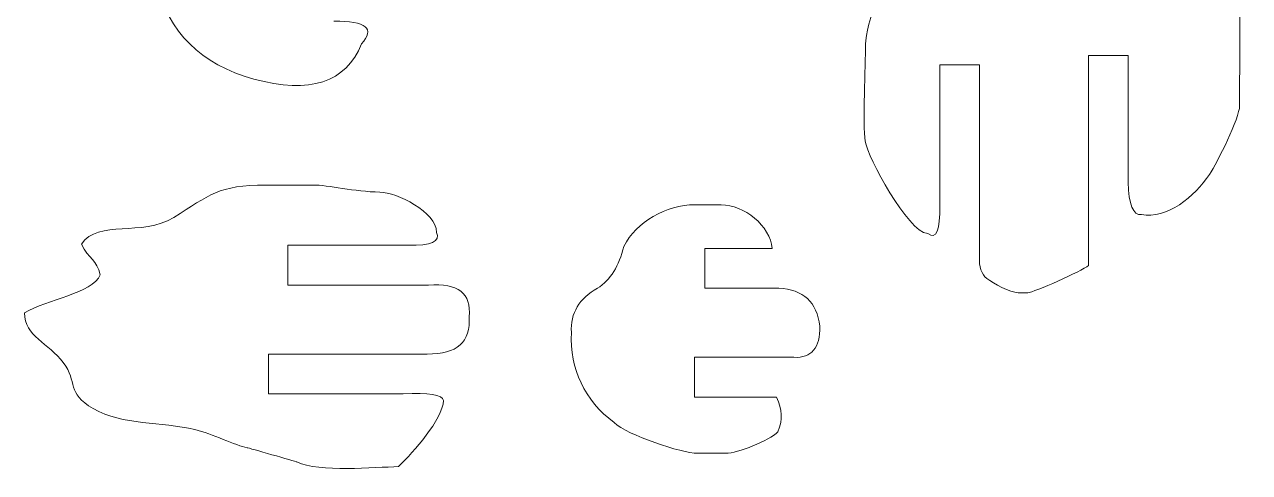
# Model space of a CAD drawing. Header units: inches. Extents: x -250 to 251, y -166 to 168.
# Drawn here: x -175.2 to -87.2, y -161 to -128.7 of the extents above; entities that cross this region are included whole.
import ezdxf

# ---------------------------------------------------------------- set-up
doc = ezdxf.new("R2010")
doc.units = ezdxf.units.IN
doc.header["$MEASUREMENT"] = 0
doc.layers.add('Layer 1', color=7, linetype='Continuous')

msp = doc.modelspace()

# ---------------------------------------------------------------- linework, layer by layer
at = {"layer": 'Layer 1', "color": 1, "lineweight": 9}
for points, knots in [([(-94.925, -142.417), (-93.098, -142.762), (-91.097, -141.13), (-90.027, -139.523), (-90.027, -139.523), (-89.462, -138.675), (-87.861, -135.444), (-87.861, -134.586), (-87.861, -134.586), (-87.861, -134.586), (-87.81, -125.728), (-87.81, -125.728), (-87.81, -125.728), (-87.81, -125.728), (-88.201, -122.501), (-88.201, -122.501), (-88.201, -122.501), (-88.201, -122.501), (-88.201, -119.097), (-88.201, -119.097), (-88.201, -119.097), (-88.201, -118.792), (-87.867, -112.306), (-87.862, -112.288), (-87.862, -112.288), (-87.614, -111.475), (-87.403, -112.044), (-87.167, -110.586), (-87.167, -110.586), (-87.081, -110.057), (-87.013, -109.357), (-86.782, -108.884), (-86.782, -108.884), (-86.575, -108.461), (-85.876, -106.006), (-85.753, -105.479), (-85.753, -105.479), (-85.563, -104.66), (-84.97, -102.573), (-84.965, -102.075), (-84.965, -102.075), (-84.964, -102.015), (-84.291, -98.82), (-84.241, -98.671), (-84.241, -98.671), (-83.687, -97.025), (-80.799, -92.843), (-80.711, -91.692), (-80.711, -91.692), (-82.379, -87.623), (-85.674, -90.746), (-85.648, -81.989), (-85.648, -81.989), (-85.638, -78.877), (-86.752, -78.865), (-88.541, -77.56)], [0, 0, 0, 0, 0.071429, 0.071429, 0.071429, 0.071429, 0.142857, 0.142857, 0.142857, 0.142857, 0.214286, 0.214286, 0.214286, 0.214286, 0.285714, 0.285714, 0.285714, 0.285714, 0.357143, 0.357143, 0.357143, 0.357143, 0.428571, 0.428571, 0.428571, 0.428571, 0.5, 0.5, 0.5, 0.5, 0.571429, 0.571429, 0.571429, 0.571429, 0.642857, 0.642857, 0.642857, 0.642857, 0.714286, 0.714286, 0.714286, 0.714286, 0.785714, 0.785714, 0.785714, 0.785714, 0.857143, 0.857143, 0.857143, 0.857143, 0.928571, 0.928571, 0.928571, 0.928571, 1, 1, 1, 1]), ([(-152.968, -128.499), (-150.653, -128.489), (-149.991, -129.035), (-150.984, -130.139), (-150.984, -130.139), (-152.108, -132.928), (-154.688, -133.77), (-158.723, -132.664), (-158.723, -132.664), (-162.543, -131.608), (-164.875, -129.297), (-165.719, -125.732), (-165.719, -125.732), (-166.132, -123.999), (-165.322, -121.045), (-163.288, -116.869), (-163.288, -116.869), (-161.419, -114.294), (-159.583, -113.172), (-157.781, -113.502), (-157.781, -113.502), (-154.556, -113.288), (-152.687, -114.03), (-152.174, -115.73), (-152.174, -115.73), (-151.778, -117.081), (-152.307, -117.777), (-153.762, -117.817)], [0, 0, 0, 0, 0.142857, 0.142857, 0.142857, 0.142857, 0.285714, 0.285714, 0.285714, 0.285714, 0.428571, 0.428571, 0.428571, 0.428571, 0.571429, 0.571429, 0.571429, 0.571429, 0.714286, 0.714286, 0.714286, 0.714286, 0.857143, 0.857143, 0.857143, 0.857143, 1, 1, 1, 1]), ([(-108.019, -116.276), (-109.588, -117.844), (-112.001, -121.299), (-112.696, -123.182), (-112.696, -123.182), (-113.187, -124.514), (-114.759, -128.866), (-114.757, -130.161), (-114.757, -130.161), (-114.754, -131.708), (-114.974, -135.914), (-114.77, -137.14), (-114.77, -137.14), (-114.575, -138.32), (-111.756, -143.633), (-110.285, -143.778)], [0, 0, 0, 0, 0.25, 0.25, 0.25, 0.25, 0.5, 0.5, 0.5, 0.5, 0.75, 0.75, 0.75, 0.75, 1, 1, 1, 1]), ([(-95.87, -140.093), (-95.87, -140.093), (-95.87, -130.966), (-95.87, -130.966), (-95.87, -130.966), (-95.87, -130.966), (-98.73, -130.966), (-98.73, -130.966), (-98.73, -130.966), (-98.73, -130.966), (-98.73, -146.087), (-98.73, -146.087)], [0, 0, 0, 0, 0.333333, 0.333333, 0.333333, 0.333333, 0.666667, 0.666667, 0.666667, 0.666667, 1, 1, 1, 1]), ([(-106.565, -145.44), (-106.565, -145.44), (-106.565, -131.655), (-106.565, -131.655), (-106.565, -131.655), (-106.565, -131.655), (-109.424, -131.655), (-109.424, -131.655), (-109.424, -131.655), (-109.424, -131.655), (-109.424, -141.721), (-109.424, -141.721)], [0, 0, 0, 0, 0.333333, 0.333333, 0.333333, 0.333333, 0.666667, 0.666667, 0.666667, 0.666667, 1, 1, 1, 1]), ([(-145.594, -143.693), (-145.594, -142.227), (-148.437, -140.815), (-149.679, -140.798), (-149.679, -140.798), (-151.459, -140.772), (-153.427, -140.289), (-154.446, -140.289), (-154.446, -140.289), (-154.446, -140.289), (-157.85, -140.289), (-157.85, -140.289), (-157.85, -140.289), (-161.293, -140.289), (-161.887, -141.011), (-164.489, -142.62), (-164.489, -142.62), (-166.793, -144.044), (-169.874, -142.729), (-171.128, -144.544), (-171.128, -144.544), (-170.602, -145.625), (-169.996, -145.666), (-169.766, -146.757), (-169.766, -146.757), (-170.326, -148.081), (-173.594, -148.51), (-175.214, -149.48)], [0, 0, 0, 0, 0.142857, 0.142857, 0.142857, 0.142857, 0.285714, 0.285714, 0.285714, 0.285714, 0.428571, 0.428571, 0.428571, 0.428571, 0.571429, 0.571429, 0.571429, 0.571429, 0.714286, 0.714286, 0.714286, 0.714286, 0.857143, 0.857143, 0.857143, 0.857143, 1, 1, 1, 1]), ([(-121.464, -144.857), (-121.59, -143.215), (-123.5, -141.71), (-125.138, -141.71), (-125.138, -141.71), (-125.138, -141.71), (-127.01, -141.71), (-127.01, -141.71), (-127.01, -141.71), (-129.1, -141.71), (-131.215, -142.928), (-132.132, -144.699), (-132.132, -144.699), (-132.461, -146.101), (-133.089, -147.107), (-134.016, -147.718)], [0, 0, 0, 0, 0.25, 0.25, 0.25, 0.25, 0.5, 0.5, 0.5, 0.5, 0.75, 0.75, 0.75, 0.75, 1, 1, 1, 1]), ([(-147.622, -144.624), (-147.622, -144.624), (-156.277, -144.624), (-156.277, -144.624), (-156.277, -144.624), (-156.277, -144.624), (-156.277, -147.484), (-156.277, -147.484), (-156.277, -147.484), (-156.277, -147.484), (-151.614, -147.484), (-151.614, -147.484)], [0, 0, 0, 0, 0.333333, 0.333333, 0.333333, 0.333333, 0.666667, 0.666667, 0.666667, 0.666667, 1, 1, 1, 1]), ([(-121.464, -144.857), (-121.464, -144.857), (-126.3, -144.857), (-126.3, -144.857), (-126.3, -144.857), (-126.3, -144.857), (-126.3, -147.716), (-126.3, -147.716), (-126.3, -147.716), (-126.3, -147.716), (-120.993, -147.716), (-120.993, -147.716)], [0, 0, 0, 0, 0.333333, 0.333333, 0.333333, 0.333333, 0.666667, 0.666667, 0.666667, 0.666667, 1, 1, 1, 1]), ([(-106.029, -147.012), (-105.561, -147.381), (-104.361, -148.034), (-103.777, -148.034), (-103.777, -148.034), (-103.777, -148.034), (-103.096, -148.034), (-103.096, -148.034), (-103.096, -148.034), (-102.681, -148.034), (-99.195, -146.454), (-98.73, -146.087)], [0, 0, 0, 0, 0.333333, 0.333333, 0.333333, 0.333333, 0.666667, 0.666667, 0.666667, 0.666667, 1, 1, 1, 1]), ([(-146.164, -147.484), (-144.047, -147.32), (-143.076, -148.08), (-143.253, -149.763), (-143.253, -149.763), (-143.11, -151.575), (-144.113, -152.47), (-146.263, -152.448)], [0, 0, 0, 0, 0.5, 0.5, 0.5, 0.5, 1, 1, 1, 1]), ([(-134.016, -147.718), (-135.339, -148.445), (-135.968, -149.501), (-135.901, -150.887), (-135.901, -150.887), (-136, -153.576), (-134.975, -155.74), (-132.825, -157.377)], [0, 0, 0, 0, 0.5, 0.5, 0.5, 0.5, 1, 1, 1, 1]), ([(-119.908, -152.68), (-118.636, -152.75), (-118.013, -152.003), (-118.04, -150.44), (-118.04, -150.44), (-118.247, -148.707), (-119.231, -147.799), (-120.993, -147.716)], [0, 0, 0, 0, 0.5, 0.5, 0.5, 0.5, 1, 1, 1, 1]), ([(-145.083, -155.778), (-145.192, -157.197), (-147.219, -159.446), (-148.317, -160.544), (-148.317, -160.544), (-150.073, -160.583), (-154.022, -160.965), (-155.637, -160.204), (-155.637, -160.204), (-155.717, -160.166), (-159.145, -159.191), (-159.212, -159.18), (-159.212, -159.18), (-159.993, -159.051), (-161.751, -158.153), (-162.957, -157.872), (-162.957, -157.872), (-165.413, -157.299), (-168.112, -157.594), (-170.277, -156.364), (-170.277, -156.364), (-172.22, -155.259), (-171.371, -154.456), (-172.424, -153.055), (-172.424, -153.055), (-173.47, -151.665), (-175.214, -151.177), (-175.214, -149.48)], [0, 0, 0, 0, 0.142857, 0.142857, 0.142857, 0.142857, 0.285714, 0.285714, 0.285714, 0.285714, 0.428571, 0.428571, 0.428571, 0.428571, 0.571429, 0.571429, 0.571429, 0.571429, 0.714286, 0.714286, 0.714286, 0.714286, 0.857143, 0.857143, 0.857143, 0.857143, 1, 1, 1, 1]), ([(-146.263, -152.448), (-146.263, -152.448), (-157.662, -152.448), (-157.662, -152.448), (-157.662, -152.448), (-157.662, -152.448), (-157.662, -155.307), (-157.662, -155.307), (-157.662, -155.307), (-157.662, -155.307), (-147.99, -155.307), (-147.99, -155.307)], [0, 0, 0, 0, 0.333333, 0.333333, 0.333333, 0.333333, 0.666667, 0.666667, 0.666667, 0.666667, 1, 1, 1, 1]), ([(-119.908, -152.68), (-119.908, -152.68), (-127.04, -152.68), (-127.04, -152.68), (-127.04, -152.68), (-127.04, -152.68), (-127.04, -155.54), (-127.04, -155.54), (-127.04, -155.54), (-127.04, -155.54), (-121.152, -155.54), (-121.152, -155.54)], [0, 0, 0, 0, 0.333333, 0.333333, 0.333333, 0.333333, 0.666667, 0.666667, 0.666667, 0.666667, 1, 1, 1, 1]), ([(-121.152, -155.54), (-120.765, -156.505), (-120.666, -157.057), (-121.052, -158.051), (-121.052, -158.051), (-121.683, -158.667), (-123.96, -159.583), (-124.798, -159.583), (-124.798, -159.583), (-124.798, -159.583), (-126.84, -159.583), (-126.84, -159.583), (-126.84, -159.583), (-127.945, -159.583), (-131.874, -158.274), (-132.825, -157.377)], [0, 0, 0, 0, 0.25, 0.25, 0.25, 0.25, 0.5, 0.5, 0.5, 0.5, 0.75, 0.75, 0.75, 0.75, 1, 1, 1, 1])]:
    msp.add_open_spline(points, degree=3, knots=knots, dxfattribs=at)
for points in [[(-94.925, -142.417), (-95.519, -142.469), (-95.834, -141.695), (-95.87, -140.093)], [(-110.285, -143.778), (-109.669, -144.24), (-109.382, -143.554), (-109.424, -141.721)], [(-145.594, -143.693), (-145.303, -144.345), (-145.979, -144.656), (-147.622, -144.624)], [(-106.029, -147.012), (-106.422, -146.698), (-106.6, -146.173), (-106.565, -145.44)], [(-151.614, -147.484), (-151.614, -147.484), (-146.164, -147.484), (-146.164, -147.484)], [(-147.99, -155.307), (-146.149, -155.218), (-145.18, -155.375), (-145.083, -155.778)]]:
    msp.add_open_spline(points, degree=3, dxfattribs=at)

doc.saveas('drawing.dxf')
